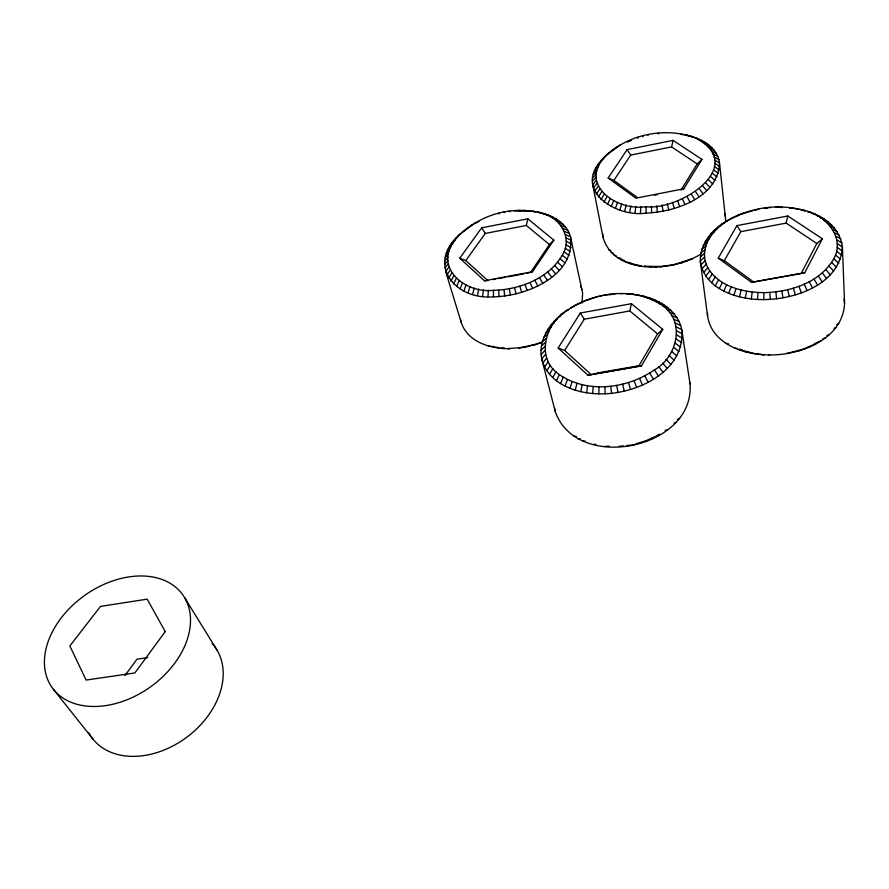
<?xml version="1.0" encoding="UTF-8"?>
<svg xmlns="http://www.w3.org/2000/svg" width="889" height="889" viewBox="0 0 889 889"><rect width="100%" height="100%" fill="white"/><g stroke="black" fill="none" stroke-linecap="round" stroke-linejoin="round"><path stroke-width="1.33" d="M631.479 294.181C652.526 295.993 676.918 306.994 681.763 329.597L690.031 383.848C695.176 449.256 576.183 473.104 555.158 411.229L541.734 358.823C537.523 338.509 552.091 319.596 568.549 309.505C545.568 321.951 534.6 358.156 559.381 374.613C587.562 393.971 627.278 388.704 654.393 369.913C678.251 356.722 686.33 318.44 659.582 303.76C632.679 287.536 597.13 291.87 571.094 307.794L577.661 304.049M455.179 239.23L460.691 233.663C425.32 262.866 454.157 300.282 493.417 296.826L493.484 290.325C519.743 289.647 548.324 278.713 562.27 255.287C573.172 238.396 560.059 216.972 541.768 213.238C554.225 215.905 566.949 223.961 570.516 236.852L582.617 293.081L582.084 302.993M676.273 326.941L681.763 329.597C685.597 372.047 635.124 394.983 598.875 393.849L598.964 386.715M684.697 134.928L693.942 137.284C662.027 126.205 623.156 135.573 600.664 161.065C573.749 191.824 617.711 217.672 646.025 213.104L646.114 206.726C680.218 210.637 749.26 165.565 694.82 137.651C706.366 141.373 718.09 150.119 719.501 162.987L725.757 220.816M844.55 303.349C843.105 339.898 798.733 355.567 768.963 354.955L769.696 354.911C744.615 355.267 711.444 344.076 707.533 315.628L700.288 261.133C700.532 228.806 736.792 211.971 764.484 207.87C793.677 203.937 837.205 212.46 842.428 246.931L844.55 303.349L844.083 299.337M728.758 219.972C715.812 227.64 703.455 240.897 704.599 256.965L700.288 261.133C704.488 289.947 738.681 299.915 763.818 299.593L763.94 292.614C790.188 292.07 819.98 282.802 833.771 258.777C845.172 238.685 827.103 216.616 807.479 211.56L810.412 212.504M763.818 299.593C795.711 299.349 840.105 284.102 842.428 246.931L837.238 243.63M493.484 290.325C462.825 293.859 431.121 264.511 457.735 236.818M646.114 206.726C614.043 211.582 575.072 180.734 609.387 152.586M487.95 296.682L488.383 290.203M598.875 393.849L592.674 393.527L593.185 386.426M640.436 213.093L640.913 206.726M493.417 296.826C525.755 296.304 575.45 276.279 570.516 236.852L565.393 234.529M757.484 299.437L758.05 292.481L763.94 292.614M646.025 213.104C675.584 211.871 717.801 197.769 719.501 162.987L714.623 160.109M764.407 208.537L764.484 207.87M482.638 296.193L483.438 289.758M671.295 265.511L692.431 258.61C664.894 271.678 613.521 273.034 603.009 237.307L592.73 184.612L596.363 180.345M592.674 393.527L586.629 392.805L587.562 385.759M634.99 212.76L635.835 206.426M751.283 298.904L752.272 292.003L758.05 292.481M477.549 295.37L478.693 289.003M586.629 392.805L580.817 391.682L582.139 384.737M629.712 212.115L630.923 205.837M745.26 298.015L746.649 291.181L752.272 292.003M527.799 218.816L553.847 240.152L549.424 244.553L526.332 225.462L527.799 218.816L481.716 227.806L459.735 258.21L484.461 280.768L486.716 280.668M587.94 375.202L638.624 366.324L657.538 333.908L629.779 310.961L631.423 303.705L580.328 313.017L558.148 348.021L587.94 375.202L641.48 365.868L662.738 329.363L631.423 303.705M673.073 140.362L627.145 149.608L608.165 178L613.866 180.423L630.69 155.097L671.595 146.896L673.073 140.362L701.954 159.398L683.763 188.812L681.93 189.657M787.81 215.994L736.925 225.628L718.256 258.154L724.313 260.666L740.837 231.662L786.154 223.106L787.81 215.994L822.392 238.797L804.801 272.634L802.356 273.256M472.715 294.215L474.193 287.936M580.817 391.682L575.25 390.182L576.95 383.359M624.667 211.16L626.212 204.959M739.448 296.77L741.237 290.036L746.649 291.181M642.725 136.828L643.025 135.761M468.17 292.748L469.948 286.58M598.408 296.337L587.973 299.893M619.877 209.904L621.744 203.803M575.25 390.182L569.993 388.326L572.049 381.637M733.914 295.192L736.07 288.581L741.237 290.036M463.947 290.97L466.014 284.936M615.377 208.37L617.555 202.381M569.993 388.326L565.082 386.115L567.46 379.603M628.934 445.622L635.035 444.422M728.68 293.281L731.191 286.814C718.468 281.802 705.922 271.445 704.599 256.965M460.08 288.903L462.402 283.024M611.21 206.559L613.666 200.714M565.082 386.115L560.548 383.581L563.226 377.247M456.602 286.569L459.146 280.868M723.802 291.059L726.646 284.758M607.409 204.492L610.121 198.803M560.548 383.581L556.425 380.736L559.381 374.613M453.523 283.991L456.279 278.479M719.312 288.547L722.446 282.435M822.392 238.797L816.824 243.508L801.145 273.568L751.494 282.346L718.256 258.154M603.998 202.192L606.92 196.669M556.425 380.736L552.747 377.614L555.947 371.724M637.524 138.306L638.158 137.139M450.89 281.18L453.812 275.868M715.234 285.78L718.634 279.868M600.997 199.669L604.12 194.335M448.689 278.179L451.756 273.079M552.747 377.614L549.546 374.247L552.947 368.591M681.007 190.079L697.209 163.932L701.954 159.398M558.148 348.021L564.626 350.444L584.273 319.218L629.779 310.961M758.473 209.504L758.939 208.771M598.419 196.958L601.709 191.813M711.611 282.769L715.245 277.079M446.956 274.99L450.134 270.123M549.546 374.247L546.824 370.646L550.402 365.257M549.424 244.553L530.455 272.59L532.522 271.712L553.847 240.152M596.297 194.069L599.719 189.135M448.945 267.022L445.689 271.645L461.324 322.751C467.87 342.298 490.972 349.021 509.63 348.621L507.841 348.632L524.866 347.299L542.334 342.209M708.455 279.535L712.289 274.079M459.735 258.21L465.803 260.566L485.283 233.44L526.332 225.462M546.824 370.646L544.601 366.857L548.324 361.734M535 344.843L542.601 341.921M124.905 675.573L136.995 659.194L147.73 657.604M594.641 191.035L598.164 186.312M444.9 268.189L448.189 263.8M705.788 276.123L709.789 270.912M544.601 366.857L542.912 362.901L546.724 358.056M444.589 264.622L447.889 260.488M593.441 187.868L597.041 183.378M703.621 272.545L707.766 267.578M444.744 260.999L448.034 257.11M545.613 354.267L541.734 358.823L542.912 362.901M445.378 257.321L448.612 253.687M592.485 181.267L596.119 177.233M701.988 268.834L706.222 264.133M628.845 140.584L627.556 141.984L631.234 140.518M541.09 354.633L545.001 350.366M545.101 214.005L537.545 212.093L540.579 212.771C517.042 206.948 490.595 211.826 470.97 225.928M446.467 253.632L449.623 250.242M592.707 177.889L596.33 174.077M448.012 249.953L451.056 246.82M700.865 265.011L705.166 260.588M540.968 350.377L544.879 346.41M593.408 174.466L596.975 170.899M449.99 246.309L452.901 243.419M471.448 225.028L461.869 232.607L475.582 222.494M452.379 242.73L455.124 240.074M594.563 171.055L598.041 167.721M465.714 229.518L467.581 227.751M541.379 346.099L545.257 342.409M458.346 235.852L463.98 230.629M596.175 167.665L599.53 164.565M620.289 144.863L606.743 154.83M700.221 257.199L704.544 253.298M598.208 164.332L601.431 161.454M542.301 341.798L546.102 338.409M657.538 333.908L662.738 329.363M600.664 161.065L603.72 158.398M614.21 149.152L616.366 147.274M603.509 157.886L606.376 155.442M610.31 151.908L612.732 149.863M700.688 253.243L704.966 249.62M543.735 337.531L547.435 334.431M701.677 249.309L705.877 245.953M545.657 333.331L549.224 330.508M703.166 245.42L707.255 242.319M587.707 299.615L576.105 305.005M681.33 263.055L682.185 262.411M548.057 329.208L551.458 326.663M622.789 446.434L623.389 446L618.833 446.3M705.144 241.586L709.1 238.752M550.902 325.196L554.114 322.918M539.934 343.176L540.534 342.765M707.6 237.863L711.389 235.274M554.191 321.329L557.181 319.307M742.96 213.204L730.991 218.816L733.236 217.483M710.511 234.252L714.1 231.896M581.373 302.493L582.584 301.693M557.881 317.64L560.626 315.862M566.36 310.85L572.972 306.661M713.856 230.784L717.223 228.662M561.937 314.128L564.415 312.584M686.175 261.422L687.397 260.644M736.059 216.394L737.981 215.216M717.601 227.484L720.723 225.584M721.724 224.372L724.568 222.672M657.115 435.521L659.482 434.143M814.213 343.999L816.48 342.687M700.632 254.41L690.831 259.521M726.202 221.483L729.791 219.483M475.437 223.272L478.927 221.405M836.66 324.663L838.838 323.54M635.835 443.833L645.692 440.822L654.926 436.699M804.456 348.588L815.791 343.887M834.049 328.374L836.127 327.385M677.362 419.475L679.752 418.397M673.984 423.231L676.196 422.353M826.814 335.586L829.259 334.62M822.914 338.753L825.159 337.953M742.493 213.871L746.916 212.371M787.432 353.444L786.809 353.511L805.101 348.699M817.602 342.032L820.658 341.054M665.094 430.42L667.806 429.631M748.06 212.049L752.627 210.782M519.754 348.055L518.754 348.021L535.211 344.565M808.268 347.021L810.59 346.443M604.587 446.456L609.287 446.2M754.961 210.271L757.295 209.76M599.464 296.515L601.82 296.015M683.763 188.812L635.868 198.158L608.165 178M654.471 195.247L657.127 194.735M484.461 280.768L532.522 271.712M493.173 279.613L495.84 279.113M498.496 278.613L505.163 277.357M507.819 276.857L523.799 273.845M526.466 273.345L529.133 272.834M797.889 350.899L799.389 350.622M751.494 282.346L804.801 272.634M596.83 373.069L639.113 365.69M655.926 436.21L657.927 435.866M638.624 366.324L641.48 365.868M646.07 266.578L644.147 266.222L660.316 266.489L671.351 265.066M614.888 294.137L603.92 295.17M792.421 352.366L793.477 352.211M626.801 445.545L629.079 445.245M765.607 208.404L768.007 208.148M593.141 444.478L595.897 444.189M650.926 438.677L652.526 438.533M516.598 211.115L529.622 211.138M762.862 354.711L764.051 354.689L759.617 354.233M582.684 441L585.018 440.977M502.541 348.421L504.719 348.421L501.14 348.032M756.883 354.1L758.506 354.122L754.461 353.444M645.692 440.822L646.87 440.855M577.928 438.744L580.484 438.822M751.072 353.133L753.116 353.222L744.193 350.844M487.761 345.743L489.917 345.877M745.471 351.811L747.916 352M573.527 436.155L576.294 436.366M633.657 294.448L626.089 293.703M740.126 350.155L742.96 350.455L739.437 349.088M789.454 208.037L792.932 208.437M532.122 211.371L535.834 211.838L533.111 211.215M636.724 294.981L639.269 295.315M735.081 348.177L737.203 348.477M641.802 296.104L644.703 296.515M524.266 347.21L524.866 347.299M680.996 134.361L683.463 134.739M646.659 297.559L649.903 298.071M620.6 293.57L622.011 293.815M795.222 208.771L798.611 209.36M651.259 299.326L654.849 299.971M639.035 265.489L641.325 265.9L634.146 264.466M495.362 347.077L498.796 347.699M629.501 263.144L636.78 264.944M655.582 301.393L659.482 302.182M726.024 343.332L728.569 343.854M625.134 261.533L631.446 263.344M649.426 266.622L650.959 266.956M659.582 303.76L663.772 304.716M621.089 259.655L624.645 260.477M640.28 442.655L641.025 442.822M545.735 214.671L549.369 215.538M799.744 209.56L805.201 210.871L802.611 210.037M528.499 210.637L530.889 211.215M549.435 216.36L553.336 217.349M617.388 257.521L621.211 258.499M663.238 306.405L667.695 307.55M492.084 346.221L494.273 346.788M523.732 210.337L525.788 210.893M552.825 218.305L556.97 219.439M654.826 266.722L655.971 267.044M614.066 255.165L616.088 255.732M666.506 309.305L671.217 310.661M555.881 220.494L560.259 221.794M611.143 252.587L613.266 253.243M558.581 222.917L563.17 224.384M669.373 312.439L674.295 314.028M518.865 210.326L520.576 210.882M812.09 213.36L815.369 214.427M816.413 215.438L820.002 216.66M608.632 249.82L610.832 250.576M560.903 225.55L565.671 227.206M671.795 315.806L676.918 317.629M820.403 217.772L824.281 219.161M731.191 286.814L736.07 288.581M792.243 207.893L794.099 208.571M686.675 134.95L689.442 135.973M698.498 139.362L702.121 140.706M690.875 136.173L698.187 138.873M824.047 220.361L828.192 221.939M562.826 228.373L567.738 230.251M701.854 141.318L705.733 142.796M673.773 319.351L679.04 321.44M704.866 143.485L708.978 145.118M827.292 223.172L831.682 224.95M564.326 231.373L569.36 233.463M707.522 145.852L711.822 147.663M513.909 210.604L515.276 211.182M830.115 226.195L834.727 228.195M675.262 323.074L680.663 325.441M609.476 294.303L610.121 294.592M709.789 148.407L714.267 150.408M660.316 266.489L661.06 266.833M832.504 229.395L837.294 231.64M711.644 151.13L716.278 153.33M566.015 237.819L571.205 240.386M834.427 232.774L839.372 235.263M713.078 153.997L717.823 156.42M676.773 330.919L682.319 333.864M566.182 241.208L571.394 244.019M835.86 236.285L840.927 239.041M714.078 156.997L718.912 159.642M781.298 206.959L782.387 207.57L775.708 206.959M676.762 334.986L682.319 338.231M836.805 239.919L841.95 242.941M565.893 244.675L571.094 247.753M508.908 211.171L509.919 211.793M714.712 163.298L719.612 166.41M676.24 339.098L681.774 342.654M565.137 248.198L570.305 251.543M671.595 146.896L697.209 163.932M786.154 223.106L816.824 243.508M837.149 247.409L842.35 250.987M714.334 166.543L719.223 169.91M675.196 343.232L680.674 347.099M563.926 251.743L569.016 255.354M613.866 180.423L637.424 197.547M724.313 260.666L753.905 282.169M713.5 169.821L718.334 173.433M836.538 251.209L841.716 255.076M562.27 255.287L567.249 259.166M673.64 347.355L679.018 351.533M712.2 173.111L716.956 176.967M835.416 255.01L840.516 259.166M671.595 351.422L676.829 355.911M560.17 258.799L565.004 262.944M710.444 176.378L715.078 180.489M833.771 258.777L838.771 263.222M465.803 260.566L487.85 280.613M564.626 350.444L591.174 374.591M669.05 355.411L674.106 360.212M557.636 262.244L562.304 266.656M708.255 179.589L712.745 183.945M831.626 262.477L836.471 267.211M503.896 212.015L504.563 212.693M554.703 265.611L559.159 270.267M666.028 359.289L670.884 364.379M705.644 182.745L709.944 187.335M828.981 266.089L833.649 271.089M551.38 268.856L555.592 273.768M662.561 363.023L667.172 368.39M702.621 185.79L706.711 190.613M825.87 269.567L830.315 274.845M658.004 133.117L658.749 134.006M53.44 689.342L92.956 739.103M658.671 366.568L663.005 372.213M547.691 271.956L551.647 277.101M699.221 188.712L703.055 193.758M822.314 272.901L826.503 278.424M654.393 369.913L658.405 375.814M543.679 274.879L547.335 280.257M695.465 191.491L699.021 196.747M818.336 276.046L822.236 281.813M736.925 225.628L740.837 231.662M627.145 149.608L630.69 155.097M580.328 313.017L584.273 319.218M481.716 227.806L485.283 233.44M184.69 597.764A80.121 56.34 -35.3 0 1 108.58 705.121A80.121 56.34 -35.3 0 1 59.119 620.778A80.121 56.34 -35.3 0 1 184.69 597.764L217.16 650.326M691.375 194.091L694.642 199.547M649.759 373.013L653.426 379.159M539.367 277.624L542.701 283.202M813.968 278.979L817.547 284.969M809.246 281.68L812.479 287.88M686.997 196.491L689.942 202.136M644.803 375.858L648.103 382.203M534.778 280.135L537.789 285.902M770.096 207.259L770.396 207.893M804.212 284.124L807.079 290.514M682.363 198.68L684.952 204.492M639.558 378.403L642.48 384.948M529.977 282.413L532.622 288.358M498.918 213.138L499.24 213.893M798.911 286.291L801.378 292.837M677.507 200.647L679.741 206.592M634.09 380.648L636.602 387.36M524.988 284.424L527.266 290.525M580.773 286.114L581.928 289.525M793.366 288.169L795.422 294.848M672.473 202.348L674.329 208.426M628.423 382.559L630.523 389.415M519.843 286.169L521.743 292.392M689.497 381.759L690.031 383.848M787.654 289.725L789.288 296.515M667.295 203.792L668.784 209.982M622.622 384.126L624.278 391.093M514.598 287.625L516.109 293.948M460.513 319.273L461.324 322.751M725.046 213.993L725.635 217.361M781.798 290.959L782.998 297.837M662.038 204.959L663.116 211.226M616.722 385.326L617.944 392.382M509.297 288.769L510.408 295.181M554.658 408.095L555.158 411.229M503.985 289.603L504.696 296.07M656.715 205.837L657.416 212.171M610.776 386.159L611.565 393.271M775.864 291.848L776.619 298.793M602.753 233.951L603.009 237.307M498.696 290.125L499.018 296.626M651.393 206.437L651.693 212.793M604.842 386.626L605.187 393.76M769.896 292.403L770.207 299.382M647.97 134.628L648.014 135.617M707.488 313.006L707.533 315.628M212.171 643.547A76.454 55.951 -36.8 0 1 187.701 736.537A76.454 55.951 -36.8 0 1 90.778 736.092M90.111 735.047A76.454 55.951 -36.8 0 1 88.878 732.892M165.232 631.601L134.861 672.951L86.122 680.052L69.831 645.97L100.479 606.398L147.185 599.153L165.232 631.601"/></g></svg>
